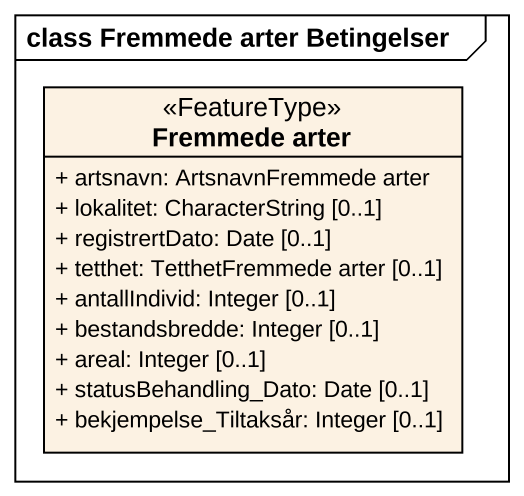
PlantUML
@startuml
mainframe class Fremmede arter Betingelser
hide circle
hide empty members
skinparam classAttributeIconSize 0
class "Fremmede arter" as Fremmede_arter <<FeatureType>> {
  + artsnavn: ArtsnavnFremmede arter
  + lokalitet: CharacterString [0..1]
  + registrertDato: Date [0..1]
  + tetthet: TetthetFremmede arter [0..1]
  + antallIndivid: Integer [0..1]
  + bestandsbredde: Integer [0..1]
  + areal: Integer [0..1]
  + statusBehandling_Dato: Date [0..1]
  + bekjempelse_Tiltaksår: Integer [0..1]
}
@enduml
